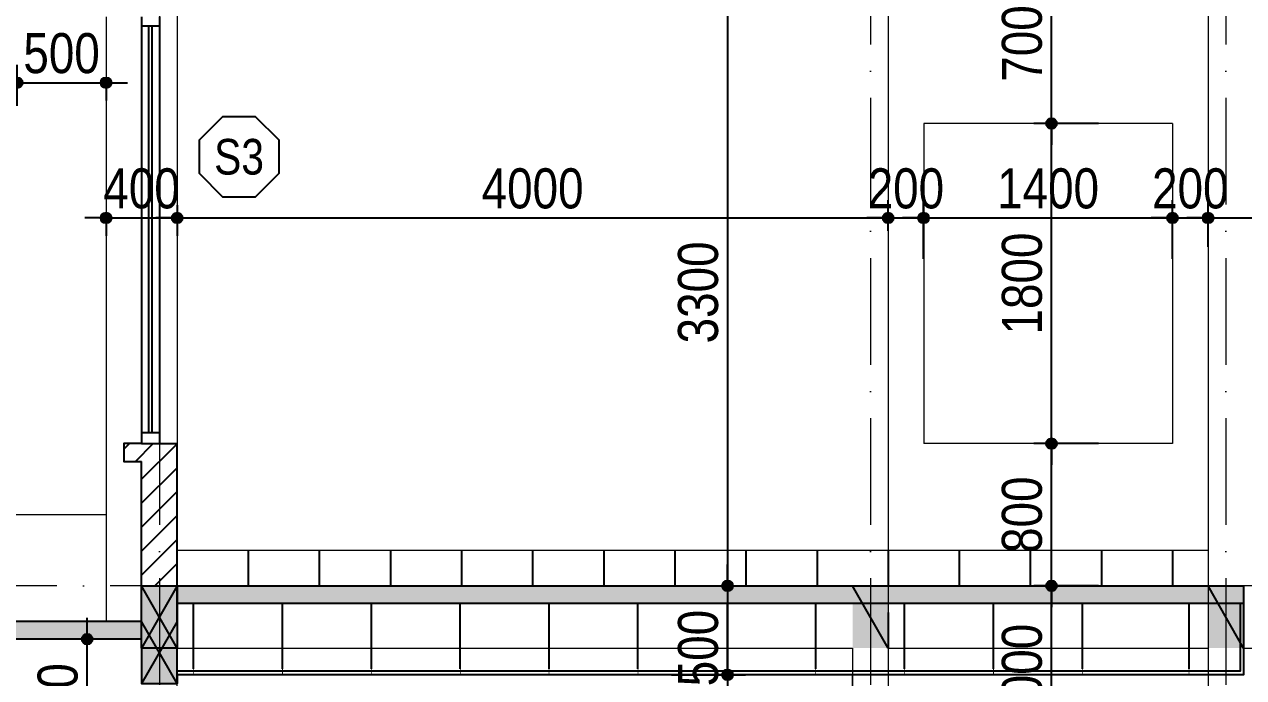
# Model space of a CAD drawing. Extents: x -1107188 to -523840, y 39692 to 514392.
# Drawn here: x -1051364 to -1044505, y 380781 to 384455 of the extents above; entities that cross this region are included whole.
import ezdxf
from ezdxf.enums import TextEntityAlignment as Align

# ---------------------------------------------------------------- set-up
doc = ezdxf.new("R2010")
doc.units = 0
doc.linetypes.add('ACAD_ISO10W100', pattern=[18, 12, -3, 0, -3])
doc.layers.get('DEFPOINTS').update_dxf_attribs({"linetype": 'CONTINUOUS'})
for name, color, linetype, lineweight in [('00-THEP', 1, 'CONTINUOUS', 18), ('NET-THAY', 2, 'CONTINUOUS', 13), ('TRUC', 24, 'CONTINUOUS', 0)]:
    doc.layers.add(name, color=color, linetype=linetype, lineweight=lineweight)
for name, color, linetype in [('009', 251, 'CONTINUOUS'), ('daucat', 220, 'CONTINUOUS'), ('DIM', 1, 'CONTINUOUS'), ('DOOR', 20, 'CONTINUOUS'), ('HACH', 8, 'CONTINUOUS'), ('TAGS', 60, 'CONTINUOUS'), ('TUONG', 131, 'CONTINUOUS')]:
    doc.layers.add(name, color=color, linetype=linetype)
doc.styles.add('HEL-CONDENSE', font='')
doc.styles.add('KICHTHUOC', font='', dxfattribs={"width": 0.8})
doc.styles.add('VNI-HELVE-CONDENSEN', font='')
doc.styles.get('HEL-CONDENSE').set_extended_font_data('VNI-Helve-Condense')
doc.styles.get('KICHTHUOC').set_extended_font_data('VNI-Helve-Condense')
doc.styles.get('VNI-HELVE-CONDENSEN').set_extended_font_data('VNI-Helve-Condense')
doc.dimstyles.new('D100', dxfattribs={"dimtxt": 225, "dimasz": 1.2, "dimexe": 100, "dimexo": 0, "dimgap": 50, "dimtad": 1, "dimdec": 0, "dimzin": 13, "dimdsep": 46, "dimtxsty": 'HEL-CONDENSE', "dimblk": 'D50', "dimcen": 0, "dimclrd": 1, "dimclre": 1, "dimclrt": 7, "dimadec": 0, "dimazin": 0, "dimtfac": 1, "dimtdec": 0, "dimtmove": 0, "dimatfit": 3, "dimldrblk": 'D50', "dimfxl": 1, "dimtolj": 1, "dimtzin": 13, "dimarcsym": 0})
doc.dimstyles.new('DIM 25', dxfattribs={"dimtxt": 2.5, "dimasz": 2.5, "dimexe": 1.25, "dimexo": 0.625, "dimtad": 1, "dimdec": 0, "dimtxsty": 'KICHTHUOC', "dimcen": 2.5, "dimclrd": 1, "dimclre": 1, "dimclrt": 2, "dimadec": 0, "dimazin": 0, "dimtfac": 1, "dimtdec": 0, "dimtix": 1, "dimtmove": 0, "dimatfit": 3, "dimfxl": 6, "dimfxlon": 1, "dimarcsym": 0})

# ---------------------------------------------------------------- blocks, each defined once
blk = doc.blocks.new('KH-CUADI')
at = {"layer": 'TAGS'}
blk.add_lwpolyline([(-124.3, 300), (-300, 124.3), (-300, -124.3), (-124.3, -300), (124.3, -300), (300, -124.3), (300, 124.3), (124.3, 300)], close=True, dxfattribs=at)
at = {"layer": 'TAGS', "style": 'VNI-HELVE-CONDENSEN'}
blk.add_attdef('D', text='', height=300, dxfattribs=at).set_placement((0, 0), align=Align.MIDDLE)
blk = doc.blocks.new('D50')
at = {"layer": 'DIM'}
blk.add_hatch(color=256, dxfattribs=at).paths.add_polyline_path([(25, 0, 1), (-25, 0, 1)])
blk.add_line((25, 0), (100, 0), dxfattribs=at)
blk.add_circle((0, 0), 25, dxfattribs=at)
blk = doc.blocks.new('*D1149')
at = {"layer": 'DEFPOINTS', "color": 0, "linetype": 'Continuous', "transparency": 16777216}
for p in [(-1051404.9, 384126.6), (-1053804.9, 383997.3), (-1051404.9, 383997.3)]:
    blk.add_point(p, dxfattribs=at)
at = {"layer": 'DIM', "color": 1, "linetype": 'Continuous', "lineweight": -2, "transparency": 16777216}
for p, q in [((-1053804.9, 383997.3), (-1053804.9, 384226.6)), ((-1051404.9, 383997.3), (-1051404.9, 384226.6)), ((-1053803.7, 384126.6), (-1051406.1, 384126.6))]:
    blk.add_line(p, q, dxfattribs=at)
at = {"layer": 'DIM', "color": 1, "linetype": 'Continuous', "lineweight": -2, "transparency": 16777216, "xscale": 1.199999999999999, "yscale": 1.199999999999999, "zscale": 1.199999999999999, "rotation": 180}
blk.add_blockref('D50', (-1053804.9, 384126.6), dxfattribs=at)
at = {"layer": 'DIM', "color": 1, "linetype": 'Continuous', "lineweight": -2, "transparency": 16777216, "xscale": 1.199999999999999, "yscale": 1.199999999999999, "zscale": 1.199999999999999}
blk.add_blockref('D50', (-1051404.9, 384126.6), dxfattribs=at)
at = {"layer": 'DIM', "color": 7, "linetype": 'Continuous', "transparency": 16777216, "insert": (-1052604.9, 384291.5), "char_height": 225, "attachment_point": 5, "style": 'HEL-CONDENSE'}
blk.add_mtext('\\A1;2400', dxfattribs=at)
blk = doc.blocks.new('*D1150')
at = {"layer": 'DEFPOINTS', "color": 0, "linetype": 'Continuous', "transparency": 16777216}
for p in [(-1050904.9, 384153.7), (-1050904.9, 384126.6), (-1051404.9, 383997.3)]:
    blk.add_point(p, dxfattribs=at)
at = {"layer": 'DIM', "color": 1, "linetype": 'Continuous', "lineweight": -2, "transparency": 16777216}
for p, q in [((-1051404.9, 383997.3), (-1051404.9, 384226.6)), ((-1051403.7, 384126.6), (-1050906.1, 384126.6)), ((-1050904.9, 384153.7), (-1050904.9, 384026.6))]:
    blk.add_line(p, q, dxfattribs=at)
at = {"layer": 'DIM', "color": 1, "linetype": 'Continuous', "lineweight": -2, "transparency": 16777216, "xscale": 1.199999999999999, "yscale": 1.199999999999999, "zscale": 1.199999999999999, "rotation": 180}
blk.add_blockref('D50', (-1051404.9, 384126.6), dxfattribs=at)
at = {"layer": 'DIM', "color": 1, "linetype": 'Continuous', "lineweight": -2, "transparency": 16777216, "xscale": 1.199999999999999, "yscale": 1.199999999999999, "zscale": 1.199999999999999}
blk.add_blockref('D50', (-1050904.9, 384126.6), dxfattribs=at)
at = {"layer": 'DIM', "color": 7, "linetype": 'Continuous', "transparency": 16777216, "insert": (-1051154.9, 384291.5), "char_height": 225, "attachment_point": 5, "style": 'HEL-CONDENSE'}
blk.add_mtext('\\A1;500', dxfattribs=at)
blk = doc.blocks.new('*D1151')
at = {"layer": 'DEFPOINTS', "color": 0, "linetype": 'Continuous', "transparency": 16777216}
for p in [(-1050504.9, 383438.4), (-1050904.9, 383393.2), (-1050504.9, 383366.1)]:
    blk.add_point(p, dxfattribs=at)
at = {"layer": 'DIM', "color": 1, "linetype": 'Continuous', "lineweight": -2, "transparency": 16777216}
for p, q in [((-1050504.9, 383438.4), (-1050504.9, 383266.1)), ((-1050904.9, 383393.2), (-1050904.9, 383266.1)), ((-1050903.7, 383366.1), (-1050506.1, 383366.1))]:
    blk.add_line(p, q, dxfattribs=at)
at = {"layer": 'DIM', "color": 1, "linetype": 'Continuous', "lineweight": -2, "transparency": 16777216, "xscale": 1.199999999999999, "yscale": 1.199999999999999, "zscale": 1.199999999999999, "rotation": 180}
blk.add_blockref('D50', (-1050904.9, 383366.1), dxfattribs=at)
at = {"layer": 'DIM', "color": 1, "linetype": 'Continuous', "lineweight": -2, "transparency": 16777216, "xscale": 1.199999999999999, "yscale": 1.199999999999999, "zscale": 1.199999999999999}
blk.add_blockref('D50', (-1050504.9, 383366.1), dxfattribs=at)
at = {"layer": 'DIM', "color": 7, "linetype": 'Continuous', "transparency": 16777216, "insert": (-1050704.9, 383531), "char_height": 225, "attachment_point": 5, "style": 'HEL-CONDENSE'}
blk.add_mtext('\\A1;400', dxfattribs=at)
blk = doc.blocks.new('*D1152')
at = {"layer": 'DEFPOINTS', "color": 0, "linetype": 'Continuous', "transparency": 16777216}
for p in [(-1050504.9, 383438.4), (-1046504.9, 383366.1), (-1046504.9, 383294.5)]:
    blk.add_point(p, dxfattribs=at)
at = {"layer": 'DIM', "color": 1, "linetype": 'Continuous', "lineweight": -2, "transparency": 16777216}
for p, q in [((-1050504.9, 383438.4), (-1050504.9, 383266.1)), ((-1046504.9, 383294.5), (-1046504.9, 383466.1)), ((-1050503.7, 383366.1), (-1046506.1, 383366.1))]:
    blk.add_line(p, q, dxfattribs=at)
at = {"layer": 'DIM', "color": 1, "linetype": 'Continuous', "lineweight": -2, "transparency": 16777216, "xscale": 1.199999999999999, "yscale": 1.199999999999999, "zscale": 1.199999999999999, "rotation": 180}
blk.add_blockref('D50', (-1050504.9, 383366.1), dxfattribs=at)
at = {"layer": 'DIM', "color": 1, "linetype": 'Continuous', "lineweight": -2, "transparency": 16777216, "xscale": 1.199999999999999, "yscale": 1.199999999999999, "zscale": 1.199999999999999}
blk.add_blockref('D50', (-1046504.9, 383366.1), dxfattribs=at)
at = {"layer": 'DIM', "color": 7, "linetype": 'Continuous', "transparency": 16777216, "insert": (-1048504.9, 383531), "char_height": 225, "attachment_point": 5, "style": 'HEL-CONDENSE'}
blk.add_mtext('\\A1;4000', dxfattribs=at)
blk = doc.blocks.new('*D1153')
at = {"layer": 'DEFPOINTS', "color": 0, "linetype": 'Continuous', "transparency": 16777216}
for p in [(-1046304.9, 383366.1), (-1046504.9, 383294.5), (-1046304.9, 383136.8)]:
    blk.add_point(p, dxfattribs=at)
at = {"layer": 'DIM', "color": 1, "linetype": 'Continuous', "lineweight": -2, "transparency": 16777216}
for p, q in [((-1046504.9, 383294.5), (-1046504.9, 383466.1)), ((-1046304.9, 383136.8), (-1046304.9, 383466.1)), ((-1046503.7, 383366.1), (-1046306.1, 383366.1))]:
    blk.add_line(p, q, dxfattribs=at)
at = {"layer": 'DIM', "color": 1, "linetype": 'Continuous', "lineweight": -2, "transparency": 16777216, "xscale": 1.199999999999999, "yscale": 1.199999999999999, "zscale": 1.199999999999999, "rotation": 180}
blk.add_blockref('D50', (-1046504.9, 383366.1), dxfattribs=at)
at = {"layer": 'DIM', "color": 1, "linetype": 'Continuous', "lineweight": -2, "transparency": 16777216, "xscale": 1.199999999999999, "yscale": 1.199999999999999, "zscale": 1.199999999999999}
blk.add_blockref('D50', (-1046304.9, 383366.1), dxfattribs=at)
at = {"layer": 'DIM', "color": 7, "linetype": 'Continuous', "transparency": 16777216, "insert": (-1046404.9, 383531), "char_height": 225, "attachment_point": 5, "style": 'HEL-CONDENSE'}
blk.add_mtext('\\A1;200', dxfattribs=at)
blk = doc.blocks.new('*D1154')
at = {"layer": 'DEFPOINTS', "color": 0, "linetype": 'Continuous', "transparency": 16777216}
for p in [(-1044904.9, 383366.1), (-1046304.9, 383136.8), (-1044904.9, 383136.8)]:
    blk.add_point(p, dxfattribs=at)
at = {"layer": 'DIM', "color": 1, "linetype": 'Continuous', "lineweight": -2, "transparency": 16777216}
for p, q in [((-1046304.9, 383136.8), (-1046304.9, 383466.1)), ((-1044904.9, 383136.8), (-1044904.9, 383466.1)), ((-1046303.7, 383366.1), (-1044906.1, 383366.1))]:
    blk.add_line(p, q, dxfattribs=at)
at = {"layer": 'DIM', "color": 1, "linetype": 'Continuous', "lineweight": -2, "transparency": 16777216, "xscale": 1.199999999999999, "yscale": 1.199999999999999, "zscale": 1.199999999999999, "rotation": 180}
blk.add_blockref('D50', (-1046304.9, 383366.1), dxfattribs=at)
at = {"layer": 'DIM', "color": 1, "linetype": 'Continuous', "lineweight": -2, "transparency": 16777216, "xscale": 1.199999999999999, "yscale": 1.199999999999999, "zscale": 1.199999999999999}
blk.add_blockref('D50', (-1044904.9, 383366.1), dxfattribs=at)
at = {"layer": 'DIM', "color": 7, "linetype": 'Continuous', "transparency": 16777216, "insert": (-1045604.9, 383531), "char_height": 225, "attachment_point": 5, "style": 'HEL-CONDENSE'}
blk.add_mtext('\\A1;1400', dxfattribs=at)
blk = doc.blocks.new('*D1155')
at = {"layer": 'DEFPOINTS', "color": 0, "linetype": 'Continuous', "transparency": 16777216}
for p in [(-1044704.9, 383366.1), (-1044704.9, 383204.1), (-1044904.9, 383136.8)]:
    blk.add_point(p, dxfattribs=at)
at = {"layer": 'DIM', "color": 1, "linetype": 'Continuous', "lineweight": -2, "transparency": 16777216}
for p, q in [((-1044904.9, 383136.8), (-1044904.9, 383466.1)), ((-1044704.9, 383204.1), (-1044704.9, 383466.1)), ((-1044903.7, 383366.1), (-1044706.1, 383366.1))]:
    blk.add_line(p, q, dxfattribs=at)
at = {"layer": 'DIM', "color": 1, "linetype": 'Continuous', "lineweight": -2, "transparency": 16777216, "xscale": 1.199999999999999, "yscale": 1.199999999999999, "zscale": 1.199999999999999, "rotation": 180}
blk.add_blockref('D50', (-1044904.9, 383366.1), dxfattribs=at)
at = {"layer": 'DIM', "color": 1, "linetype": 'Continuous', "lineweight": -2, "transparency": 16777216, "xscale": 1.199999999999999, "yscale": 1.199999999999999, "zscale": 1.199999999999999}
blk.add_blockref('D50', (-1044704.9, 383366.1), dxfattribs=at)
at = {"layer": 'DIM', "color": 7, "linetype": 'Continuous', "transparency": 16777216, "insert": (-1044804.9, 383531), "char_height": 225, "attachment_point": 5, "style": 'HEL-CONDENSE'}
blk.add_mtext('\\A1;200', dxfattribs=at)
blk = doc.blocks.new('*D1156')
at = {"layer": 'DEFPOINTS', "color": 0, "linetype": 'Continuous', "transparency": 16777216}
for p in [(-1040704.9, 383366.1), (-1044704.9, 383204.1), (-1040704.9, 382959.4)]:
    blk.add_point(p, dxfattribs=at)
at = {"layer": 'DIM', "color": 1, "linetype": 'Continuous', "lineweight": -2, "transparency": 16777216}
for p, q in [((-1044704.9, 383204.1), (-1044704.9, 383466.1)), ((-1040704.9, 382959.4), (-1040704.9, 383466.1)), ((-1044703.7, 383366.1), (-1040706.1, 383366.1))]:
    blk.add_line(p, q, dxfattribs=at)
at = {"layer": 'DIM', "color": 1, "linetype": 'Continuous', "lineweight": -2, "transparency": 16777216, "xscale": 1.199999999999999, "yscale": 1.199999999999999, "zscale": 1.199999999999999, "rotation": 180}
blk.add_blockref('D50', (-1044704.9, 383366.1), dxfattribs=at)
at = {"layer": 'DIM', "color": 1, "linetype": 'Continuous', "lineweight": -2, "transparency": 16777216, "xscale": 1.199999999999999, "yscale": 1.199999999999999, "zscale": 1.199999999999999}
blk.add_blockref('D50', (-1040704.9, 383366.1), dxfattribs=at)
at = {"layer": 'DIM', "color": 7, "linetype": 'Continuous', "transparency": 16777216, "insert": (-1042704.9, 383531), "char_height": 225, "attachment_point": 5, "style": 'HEL-CONDENSE'}
blk.add_mtext('\\A1;4000', dxfattribs=at)
blk = doc.blocks.new('*D1310')
at = {"layer": 'DEFPOINTS', "color": 0, "linetype": 'Continuous', "transparency": 16777216}
for p in [(-1045586, 381297.3), (-1045321.7, 381297.3), (-1045321.7, 380297.3)]:
    blk.add_point(p, dxfattribs=at)
at = {"layer": 'DIM', "color": 1, "linetype": 'Continuous', "lineweight": -2, "transparency": 16777216}
for p, q in [((-1045321.7, 381297.3), (-1045686, 381297.3)), ((-1045586, 380298.5), (-1045586, 381296.1)), ((-1045321.7, 380297.3), (-1045686, 380297.3))]:
    blk.add_line(p, q, dxfattribs=at)
at = {"layer": 'DIM', "color": 1, "linetype": 'Continuous', "lineweight": -2, "transparency": 16777216, "xscale": 1.199999999999999, "yscale": 1.199999999999999, "zscale": 1.199999999999999}
for p, rotation in [((-1045586, 381297.3), 90), ((-1045586, 380297.3), 270)]:
    blk.add_blockref('D50', p, dxfattribs=dict(at, rotation=rotation))
at = {"layer": 'DIM', "color": 7, "linetype": 'Continuous', "transparency": 16777216, "insert": (-1045750.9, 380797.3), "char_height": 225, "attachment_point": 5, "rotation": 90, "style": 'HEL-CONDENSE'}
blk.add_mtext('\\A1;1000', dxfattribs=at)
blk = doc.blocks.new('*D1311')
at = {"layer": 'DEFPOINTS', "color": 0, "linetype": 'Continuous', "transparency": 16777216}
for p in [(-1045586, 382097.3), (-1045321.7, 382097.3), (-1045321.7, 381297.3)]:
    blk.add_point(p, dxfattribs=at)
at = {"layer": 'DIM', "color": 1, "linetype": 'Continuous', "lineweight": -2, "transparency": 16777216}
for p, q in [((-1045321.7, 382097.3), (-1045686, 382097.3)), ((-1045586, 381298.5), (-1045586, 382096.1)), ((-1045321.7, 381297.3), (-1045686, 381297.3))]:
    blk.add_line(p, q, dxfattribs=at)
at = {"layer": 'DIM', "color": 1, "linetype": 'Continuous', "lineweight": -2, "transparency": 16777216, "xscale": 1.199999999999999, "yscale": 1.199999999999999, "zscale": 1.199999999999999}
for p, rotation in [((-1045586, 382097.3), 90), ((-1045586, 381297.3), 270)]:
    blk.add_blockref('D50', p, dxfattribs=dict(at, rotation=rotation))
at = {"layer": 'DIM', "color": 7, "linetype": 'Continuous', "transparency": 16777216, "insert": (-1045750.9, 381697.3), "char_height": 225, "attachment_point": 5, "rotation": 90, "style": 'HEL-CONDENSE'}
blk.add_mtext('\\A1;800', dxfattribs=at)
blk = doc.blocks.new('*D1312')
at = {"layer": 'DEFPOINTS', "color": 0, "linetype": 'Continuous', "transparency": 16777216}
for p in [(-1045586, 383897.3), (-1045321.7, 383897.3), (-1045321.7, 382097.3)]:
    blk.add_point(p, dxfattribs=at)
at = {"layer": 'DIM', "color": 1, "linetype": 'Continuous', "lineweight": -2, "transparency": 16777216}
for p, q in [((-1045321.7, 383897.3), (-1045686, 383897.3)), ((-1045586, 382098.5), (-1045586, 383896.1)), ((-1045321.7, 382097.3), (-1045686, 382097.3))]:
    blk.add_line(p, q, dxfattribs=at)
at = {"layer": 'DIM', "color": 1, "linetype": 'Continuous', "lineweight": -2, "transparency": 16777216, "xscale": 1.199999999999999, "yscale": 1.199999999999999, "zscale": 1.199999999999999}
for p, rotation in [((-1045586, 383897.3), 90), ((-1045586, 382097.3), 270)]:
    blk.add_blockref('D50', p, dxfattribs=dict(at, rotation=rotation))
at = {"layer": 'DIM', "color": 7, "linetype": 'Continuous', "transparency": 16777216, "insert": (-1045750.9, 382997.3), "char_height": 225, "attachment_point": 5, "rotation": 90, "style": 'HEL-CONDENSE'}
blk.add_mtext('\\A1;1800', dxfattribs=at)
blk = doc.blocks.new('*D1323')
at = {"layer": 'DEFPOINTS', "color": 0, "linetype": 'Continuous', "transparency": 16777216}
for p in [(-1045586, 384597.3), (-1045327.7, 384597.3), (-1045321.7, 383897.3)]:
    blk.add_point(p, dxfattribs=at)
at = {"layer": 'DOOR', "color": 1, "linetype": 'Continuous', "lineweight": -2, "transparency": 16777216}
for p, q in [((-1045327.7, 384597.3), (-1045686, 384597.3)), ((-1045586, 383898.5), (-1045586, 384596.1)), ((-1045321.7, 383897.3), (-1045686, 383897.3))]:
    blk.add_line(p, q, dxfattribs=at)
at = {"layer": 'DOOR', "color": 1, "linetype": 'Continuous', "lineweight": -2, "transparency": 16777216, "xscale": 1.199999999999999, "yscale": 1.199999999999999, "zscale": 1.199999999999999}
for p, rotation in [((-1045586, 384597.3), 90), ((-1045586, 383897.3), 270)]:
    blk.add_blockref('D50', p, dxfattribs=dict(at, rotation=rotation))
at = {"layer": 'DOOR', "color": 7, "linetype": 'Continuous', "transparency": 16777216, "insert": (-1045750.9, 384347.3), "char_height": 225, "attachment_point": 5, "rotation": 90, "style": 'HEL-CONDENSE'}
blk.add_mtext('\\A1;700', dxfattribs=at)
blk = doc.blocks.new('*D1325')
at = {"layer": 'DEFPOINTS', "color": 0, "linetype": 'Continuous', "transparency": 16777216}
for p in [(-1047723, 384597.3), (-1047723, 381297.3), (-1047408, 381297.3)]:
    blk.add_point(p, dxfattribs=at)
at = {"layer": 'DOOR', "color": 1, "linetype": 'Continuous', "lineweight": -2, "transparency": 16777216}
for p, q in [((-1047723, 384597.3), (-1047308, 384597.3)), ((-1047408, 384596.1), (-1047408, 381298.5)), ((-1047723, 381297.3), (-1047308, 381297.3))]:
    blk.add_line(p, q, dxfattribs=at)
at = {"layer": 'DOOR', "color": 1, "linetype": 'Continuous', "lineweight": -2, "transparency": 16777216, "xscale": 1.199999999999999, "yscale": 1.199999999999999, "zscale": 1.199999999999999}
for p, rotation in [((-1047408, 384597.3), 90), ((-1047408, 381297.3), 270)]:
    blk.add_blockref('D50', p, dxfattribs=dict(at, rotation=rotation))
at = {"layer": 'DOOR', "color": 7, "linetype": 'Continuous', "transparency": 16777216, "insert": (-1047572.9, 382947.3), "char_height": 225, "attachment_point": 5, "rotation": 90, "style": 'HEL-CONDENSE'}
blk.add_mtext('\\A1;3300', dxfattribs=at)
blk = doc.blocks.new('*D1326')
at = {"layer": 'DEFPOINTS', "color": 0, "linetype": 'Continuous', "transparency": 16777216}
for p in [(-1047723, 381297.3), (-1047723, 380797.3), (-1047408, 380797.3)]:
    blk.add_point(p, dxfattribs=at)
at = {"layer": 'DOOR', "color": 1, "linetype": 'Continuous', "lineweight": -2, "transparency": 16777216}
for p, q in [((-1047723, 381297.3), (-1047308, 381297.3)), ((-1047408, 381296.1), (-1047408, 380798.5)), ((-1047723, 380797.3), (-1047308, 380797.3))]:
    blk.add_line(p, q, dxfattribs=at)
at = {"layer": 'DOOR', "color": 1, "linetype": 'Continuous', "lineweight": -2, "transparency": 16777216, "xscale": 1.199999999999999, "yscale": 1.199999999999999, "zscale": 1.199999999999999}
for p, rotation in [((-1047408, 381297.3), 90), ((-1047408, 380797.3), 270)]:
    blk.add_blockref('D50', p, dxfattribs=dict(at, rotation=rotation))
at = {"layer": 'DOOR', "color": 7, "linetype": 'Continuous', "transparency": 16777216, "insert": (-1047572.9, 380947.3), "char_height": 225, "attachment_point": 5, "rotation": 90, "style": 'HEL-CONDENSE'}
blk.add_mtext('\\A1;500', dxfattribs=at)
blk = doc.blocks.new('*D1327')
at = {"layer": 'DEFPOINTS', "color": 0, "linetype": 'Continuous', "transparency": 16777216}
for p in [(-1047723, 380797.3), (-1047723, 378897.3), (-1047408, 378897.3)]:
    blk.add_point(p, dxfattribs=at)
at = {"layer": 'DOOR', "color": 1, "linetype": 'Continuous', "lineweight": -2, "transparency": 16777216}
for p, q in [((-1047723, 380797.3), (-1047308, 380797.3)), ((-1047408, 380796.1), (-1047408, 378898.5)), ((-1047723, 378897.3), (-1047308, 378897.3))]:
    blk.add_line(p, q, dxfattribs=at)
at = {"layer": 'DOOR', "color": 1, "linetype": 'Continuous', "lineweight": -2, "transparency": 16777216, "xscale": 1.199999999999999, "yscale": 1.199999999999999, "zscale": 1.199999999999999}
for p, rotation in [((-1047408, 380797.3), 90), ((-1047408, 378897.3), 270)]:
    blk.add_blockref('D50', p, dxfattribs=dict(at, rotation=rotation))
at = {"layer": 'DOOR', "color": 7, "linetype": 'Continuous', "transparency": 16777216, "insert": (-1047572.9, 379847.3), "char_height": 225, "attachment_point": 5, "rotation": 90, "style": 'HEL-CONDENSE'}
blk.add_mtext('\\A1;1900', dxfattribs=at)
blk = doc.blocks.new('*D1333')
at = {"layer": 'DEFPOINTS', "color": 0, "linetype": 'Continuous', "transparency": 16777216}
for p in [(-1051010.9, 380997.3), (-1050704.9, 380997.3), (-1050704.9, 380297.3)]:
    blk.add_point(p, dxfattribs=at)
at = {"layer": 'DIM', "color": 1, "linetype": 'Continuous', "lineweight": -2, "transparency": 16777216}
for p, q in [((-1050704.9, 380997.3), (-1051110.9, 380997.3)), ((-1051010.9, 380298.5), (-1051010.9, 380996.1)), ((-1050704.9, 380297.3), (-1051110.9, 380297.3))]:
    blk.add_line(p, q, dxfattribs=at)
at = {"layer": 'DIM', "color": 1, "linetype": 'Continuous', "lineweight": -2, "transparency": 16777216, "xscale": 1.199999999999999, "yscale": 1.199999999999999, "zscale": 1.199999999999999}
for p, rotation in [((-1051010.9, 380997.3), 90), ((-1051010.9, 380297.3), 270)]:
    blk.add_blockref('D50', p, dxfattribs=dict(at, rotation=rotation))
at = {"layer": 'DIM', "color": 7, "linetype": 'Continuous', "transparency": 16777216, "insert": (-1051175.8, 380647.3), "char_height": 225, "attachment_point": 5, "rotation": 90, "style": 'HEL-CONDENSE'}
blk.add_mtext('\\A1;700', dxfattribs=at)
blk = doc.blocks.new('*D1350')
at = {"layer": '00-THEP', "color": 1, "lineweight": -2, "transparency": 16777216}
for p, q in [((-1039612.4, 381297.3), (-1039431.1, 381297.3)), ((-1039462.4, 374909.8), (-1039462.4, 381234.8)), ((-1039612.4, 374847.3), (-1039431.1, 374847.3))]:
    blk.add_line(p, q, dxfattribs=at)
at = {"layer": '00-THEP', "color": 1, "transparency": 16777216}
for points in [[(-1039472.8, 381234.8), (-1039451.9, 381234.8), (-1039462.4, 381297.3)], [(-1039472.8, 374909.8), (-1039451.9, 374909.8), (-1039462.4, 374847.3)]]:
    blk.add_solid(points, dxfattribs=at)
at = {"layer": 'DEFPOINTS', "color": 0, "transparency": 16777216}
for p in [(-1044786.3, 381297.3), (-1039462.4, 381297.3), (-1040118.4, 374847.3)]:
    blk.add_point(p, dxfattribs=at)
at = {"layer": '00-THEP', "color": 2, "transparency": 16777216, "insert": (-1039509.9, 378072.3), "char_height": 62.5, "attachment_point": 5, "rotation": 90, "style": 'KICHTHUOC'}
blk.add_mtext('6450', dxfattribs=at)

msp = doc.modelspace()

# ---------------------------------------------------------------- hatches: boundary and pattern name
at = {"layer": '009'}
h = msp.add_hatch(dxfattribs=at)
h.set_pattern_fill('ANSI31', color=256, scale=30, style=0)
h.set_pattern_definition([(45, (-2381730.1, 168509.04), (-67.351921, 67.351921), [])])
h.paths.add_polyline_path([(-1050604.886, 381297.327), (-1050504.886, 381297.327), (-1050504.886, 382097.327), (-1050604.886, 382097.327)])
h.paths.add_polyline_path([(-1050704.886, 381297.327), (-1050604.886, 381297.327), (-1050604.886, 382097.327), (-1050704.886, 382097.327), (-1050804.886, 382097.327), (-1050804.886, 381997.327), (-1050704.886, 381997.327)])
at = {"layer": 'TUONG'}
h = msp.add_hatch(color=4, dxfattribs=at)
h.paths.add_polyline_path([(-1050704.886, 381097.327), (-1052604.886, 381097.327), (-1052604.886, 380997.327), (-1050704.886, 380997.327)])
h.paths.add_polyline_path([(-1052604.886, 381097.327), (-1054604.886, 381097.327), (-1054604.886, 380997.327), (-1052604.886, 380997.327)])
h.paths.add_polyline_path([(-1054604.886, 381097.327), (-1055504.886, 381097.327), (-1055504.886, 380997.327), (-1054604.886, 380997.327)])
h.paths.add_polyline_path([(-1055504.886, 381097.327), (-1056154.886, 381097.327), (-1056154.886, 381197.327), (-1056254.886, 381197.327), (-1056254.886, 380997.327), (-1055504.886, 380997.327)])
h.paths.add_polyline_path([(-1056154.886, 381297.327), (-1056254.886, 381297.327), (-1056254.886, 381197.327), (-1056154.886, 381197.327)])
h.paths.add_polyline_path([(-1056154.886, 381697.327), (-1056254.886, 381697.327), (-1056254.886, 381297.327), (-1056154.886, 381297.327)])
msp.add_hatch(color=4, dxfattribs=at).paths.add_polyline_path([(-1044604.886, 381197.327), (-1044604.886, 381297.327), (-1050504.886, 381297.327), (-1050504.886, 381197.327)])

# ---------------------------------------------------------------- linework, layer by layer
at = {"layer": 'daucat', "const_width": 4}
for points in [[(-1050412.087, 380897.327), (-1050412.087, 380797.327), (-1050442.087, 380797.327)], [(-1050412.087, 380897.327), (-1050412.087, 380797.327), (-1050382.087, 380797.327)], [(-1049912.087, 380897.327), (-1049912.087, 380797.327), (-1049942.087, 380797.327)], [(-1049912.087, 380897.327), (-1049912.087, 380797.327), (-1049882.087, 380797.327)], [(-1049412.087, 380897.327), (-1049412.087, 380797.327), (-1049442.087, 380797.327)], [(-1049412.087, 380897.327), (-1049412.087, 380797.327), (-1049382.087, 380797.327)], [(-1048912.087, 380897.327), (-1048912.087, 380797.327), (-1048942.087, 380797.327)], [(-1048912.087, 380897.327), (-1048912.087, 380797.327), (-1048882.087, 380797.327)], [(-1048412.087, 380897.327), (-1048412.087, 380797.327), (-1048442.087, 380797.327)], [(-1048412.087, 380897.327), (-1048412.087, 380797.327), (-1048382.087, 380797.327)], [(-1047912.087, 380897.327), (-1047912.087, 380797.327), (-1047942.087, 380797.327)], [(-1047912.087, 380897.327), (-1047912.087, 380797.327), (-1047882.087, 380797.327)], [(-1047408.036, 380897.327), (-1047408.036, 380797.327), (-1047438.036, 380797.327)], [(-1047408.036, 380897.327), (-1047408.036, 380797.327), (-1047378.036, 380797.327)], [(-1046912.087, 380897.327), (-1046912.087, 380797.327), (-1046942.087, 380797.327)], [(-1046912.087, 380897.327), (-1046912.087, 380797.327), (-1046882.087, 380797.327)], [(-1046412.087, 380897.327), (-1046412.087, 380797.327), (-1046442.087, 380797.327)], [(-1046412.087, 380897.327), (-1046412.087, 380797.327), (-1046382.087, 380797.327)], [(-1045912.087, 380897.327), (-1045912.087, 380797.327), (-1045942.087, 380797.327)], [(-1045912.087, 380897.327), (-1045912.087, 380797.327), (-1045882.087, 380797.327)], [(-1045412.087, 380897.327), (-1045412.087, 380797.327), (-1045442.087, 380797.327)], [(-1045412.087, 380897.327), (-1045412.087, 380797.327), (-1045382.087, 380797.327)], [(-1044812.087, 380897.327), (-1044812.087, 380797.327), (-1044842.087, 380797.327)], [(-1044812.087, 380897.327), (-1044812.087, 380797.327), (-1044782.087, 380797.327)]]:
    msp.add_lwpolyline(points, dxfattribs=at)
at = {"layer": 'DOOR'}
for p, q in [((-1050704.886, 384497.327), (-1050704.886, 382097.327)), ((-1050604.886, 384497.327), (-1050604.886, 382097.327)), ((-1050704.886, 384447.327), (-1050604.886, 384447.327)), ((-1050604.886, 382157.327), (-1050704.886, 382157.327)), ((-1050104.886, 381497.327), (-1050104.886, 381297.327)), ((-1049704.886, 381497.327), (-1049704.886, 381297.327)), ((-1049304.886, 381497.327), (-1049304.886, 381297.327)), ((-1048904.886, 381497.327), (-1048904.886, 381297.327)), ((-1048504.886, 381497.327), (-1048504.886, 381297.327)), ((-1048104.886, 381497.327), (-1048104.886, 381297.327)), ((-1047704.886, 381497.327), (-1047704.886, 381297.327)), ((-1047304.886, 381497.327), (-1047304.886, 381297.327)), ((-1046904.886, 381497.327), (-1046904.886, 381297.327)), ((-1046504.886, 381497.327), (-1046504.886, 381297.327)), ((-1046104.886, 381497.327), (-1046104.886, 381297.327)), ((-1045704.886, 381497.327), (-1045704.886, 381297.327)), ((-1045304.886, 381497.327), (-1045304.886, 381297.327)), ((-1044904.886, 381497.327), (-1044904.886, 381297.327))]:
    msp.add_line(p, q, dxfattribs=at)
at = {"layer": 'DOOR', "color": 251}
for p, q in [((-1050664.886, 382157.327), (-1050664.886, 384447.327)), ((-1050644.886, 382157.327), (-1050644.886, 384447.327))]:
    msp.add_line(p, q, dxfattribs=at)
at = {"layer": 'DOOR'}
for points in [[(-1044504.886, 381197.327), (-1044504.886, 380797.327), (-1050504.886, 380797.327)], [(-1044524.886, 381197.327), (-1044524.886, 380817.327), (-1050504.886, 380817.327)]]:
    msp.add_lwpolyline(points, dxfattribs=at)
at = {"layer": 'HACH'}
for points in [[(-1050412.087, 380830.917), (-1050412.087, 381197.327)], [(-1049912.087, 380830.917), (-1049912.087, 381197.327)], [(-1049412.087, 380830.917), (-1049412.087, 381197.327)], [(-1048912.087, 380830.917), (-1048912.087, 381197.327)], [(-1048412.087, 380830.917), (-1048412.087, 381197.327)], [(-1047912.087, 380830.917), (-1047912.087, 381197.327)], [(-1047408.036, 380830.917), (-1047408.036, 381197.327)], [(-1046912.087, 380830.917), (-1046912.087, 381197.327)], [(-1046412.087, 380830.917), (-1046412.087, 381197.327)], [(-1045912.087, 380830.917), (-1045912.087, 381197.327)], [(-1045412.087, 380830.917), (-1045412.087, 381197.327)], [(-1044812.087, 380830.917), (-1044812.087, 381197.327)]]:
    msp.add_lwpolyline(points, dxfattribs=at)
at = {"layer": 'NET-THAY'}
for p, q in [((-1046504.886, 384897.327), (-1046504.886, 377697.327)), ((-1044704.886, 384897.327), (-1044704.886, 377697.327)), ((-1050504.886, 384697.327), (-1050504.886, 382097.327)), ((-1050904.886, 384497.327), (-1050904.886, 381097.327)), ((-1044904.886, 383897.327), (-1046304.886, 383897.327)), ((-1046304.886, 383897.327), (-1046304.886, 382097.327)), ((-1044904.886, 383897.327), (-1044904.886, 382097.327)), ((-1044904.886, 382097.327), (-1046304.886, 382097.327)), ((-1050504.886, 381497.327), (-1044704.886, 381497.327)), ((-1046504.886, 380947.327), (-1044704.886, 380947.327)), ((-1044504.886, 380947.327), (-1044261.136, 380947.327)), ((-1050504.886, 380797.327), (-1046704.886, 380797.327)), ((-1046704.886, 378897.327), (-1046704.886, 380797.327))]:
    msp.add_line(p, q, dxfattribs=at)
for points in [[(-1050904.886, 381697.327), (-1056154.886, 381697.327)], [(-1043804.886, 380977.327), (-1044104.886, 380977.327), (-1044104.886, 381137.327), (-1044404.886, 381137.327), (-1044404.886, 381297.327), (-1044504.886, 381297.327)]]:
    msp.add_lwpolyline(points, dxfattribs=at)
msp.add_lwpolyline([(-1050504.886, 380947.327), (-1046704.886, 380947.327), (-1046704.886, 378897.327), (-1050504.886, 378897.327)], close=True, dxfattribs=at)
at = {"layer": 'TRUC', "linetype": 'ACAD_ISO10W100', "ltscale": 50}
msp.add_line((-1038580.287, 381297.327), (-1059624.63, 381297.327), dxfattribs=at)
for points in [[(-1050604.886, 388541.509), (-1050604.886, 374289.137)], [(-1046604.886, 388541.509), (-1046604.886, 374289.137)], [(-1044604.886, 388541.509), (-1044604.886, 374289.137)]]:
    msp.add_lwpolyline(points, dxfattribs=at)
at = {"layer": 'TUONG', "color": 4}
for p, q in [((-1050704.886, 382097.327), (-1050504.886, 382097.327)), ((-1050504.886, 381097.327), (-1050504.886, 382097.327)), ((-1050704.886, 381097.327), (-1050704.886, 381997.327)), ((-1050504.886, 380947.327), (-1050704.886, 381297.327)), ((-1050504.886, 381297.327), (-1050704.886, 380947.327)), ((-1046504.886, 380947.327), (-1046704.886, 381297.327)), ((-1044504.886, 380947.327), (-1044704.886, 381297.327)), ((-1050504.886, 381147.327), (-1050504.886, 380947.327)), ((-1046504.886, 381147.327), (-1046504.886, 380947.327)), ((-1044504.886, 381147.327), (-1044504.886, 380947.327)), ((-1050504.886, 380747.327), (-1050704.886, 381097.327)), ((-1050504.886, 381097.327), (-1050704.886, 380747.327)), ((-1050504.886, 380797.327), (-1050504.886, 380747.327))]:
    msp.add_line(p, q, dxfattribs=at)
for points in [[(-1050704.886, 382097.327), (-1050804.886, 382097.327), (-1050804.886, 381997.327), (-1050704.886, 381997.327)], [(-1050704.886, 381097.327), (-1056154.886, 381097.327)], [(-1050704.886, 380997.327), (-1056254.886, 380997.327)], [(-1050704.886, 380947.327), (-1050704.886, 380747.327), (-1050504.886, 380747.327), (-1050504.886, 380947.327)]]:
    msp.add_lwpolyline(points, dxfattribs=at)
at = {"layer": 'TUONG', "color": 14}
msp.add_lwpolyline([(-1050704.886, 381297.327), (-1050504.886, 381297.327), (-1050504.886, 380947.327), (-1050704.886, 380947.327)], close=True, dxfattribs=at)
at = {"layer": 'TUONG', "color": 4}
msp.add_lwpolyline([(-1050504.886, 381297.327), (-1044504.886, 381297.327), (-1044504.886, 381197.327), (-1050504.886, 381197.327)], close=True, dxfattribs=at)
at = {"layer": 'TUONG'}
for points in [[(-1050704.886, 380947.327), (-1050504.886, 380947.327), (-1050704.886, 381297.327), (-1050504.886, 381297.327)], [(-1046704.886, 380947.327), (-1046504.886, 380947.327), (-1046704.886, 381297.327), (-1046504.886, 381297.327)], [(-1044704.886, 380947.327), (-1044504.886, 380947.327), (-1044704.886, 381297.327), (-1044504.886, 381297.327)], [(-1050704.886, 380747.327), (-1050504.886, 380747.327), (-1050704.886, 381097.327), (-1050504.886, 381097.327)]]:
    msp.add_trace(points, dxfattribs=at)

# ---------------------------------------------------------------- block references
at = {"layer": 'TAGS', "linetype": 'Continuous'}
ref = msp.add_blockref('KH-CUADI', (-1050156.369, 383710.473), dxfattribs=dict(at, xscale=0.75, yscale=0.75, zscale=0.75, rotation=180))
ref.add_attrib('D', 'S3', dxfattribs={"color": 7, "height": 200, "style": 'VNI-HELVE-CONDENSEN'}).set_placement((-1050156.369, 383710.473), align=Align.MIDDLE)

# ---------------------------------------------------------------- dimensions: what is measured, and where the dimension line sits
at = {"layer": '00-THEP'}
dim = msp.add_linear_dim(base=(-1039462.353, 381297.327), p1=(-1040118.365, 374847.327), p2=(-1044786.275, 381297.327), angle=90, dimstyle='DIM 25', override={"dimscale": 25, "dimfrac": 2}, dxfattribs=at)
dim.commit()
dim.dimension.update_dxf_attribs({"geometry": '*D1350', "text_midpoint": (-1039509.894, 378072.327)})
at = {"layer": 'DIM', "linetype": 'Continuous'}
for base, p1, p2, picture, middle in [((-1051404.886, 384126.631), (-1053804.886, 383997.327), (-1051404.886, 383997.327), '*D1149', (-1052604.886, 384291.531)), ((-1046504.886, 383366.101), (-1050504.886, 383438.412), (-1046504.886, 383294.472), '*D1152', (-1048504.886, 383531.001)), ((-1044904.886, 383366.101), (-1046304.886, 383136.797), (-1044904.886, 383136.797), '*D1154', (-1045604.886, 383531.001)), ((-1040704.886, 383366.101), (-1044704.886, 383204.082), (-1040704.886, 382959.375), '*D1156', (-1042704.886, 383531.001))]:
    dim = msp.add_linear_dim(base=base, p1=p1, p2=p2, dimstyle='D100', override={"dimtmove": 1}, dxfattribs=at)
    dim.commit()
    dim.dimension.update_dxf_attribs({"geometry": picture, "text_midpoint": middle})
for base, p1, p2, picture, middle in [((-1050904.886, 384126.631), (-1051404.886, 383997.327), (-1050904.886, 384153.748), '*D1150', (-1051154.886, 384126.631)), ((-1050504.886, 383366.101), (-1050904.886, 383393.218), (-1050504.886, 383438.412), '*D1151', (-1050704.886, 383366.101)), ((-1046304.886, 383366.101), (-1046504.886, 383294.472), (-1046304.886, 383136.797), '*D1153', (-1046404.886, 383366.101)), ((-1044704.886, 383366.101), (-1044904.886, 383136.797), (-1044704.886, 383204.082), '*D1155', (-1044804.886, 383366.101))]:
    dim = msp.add_linear_dim(base=base, p1=p1, p2=p2, dimstyle='D100', override={"dimtmove": 1}, dxfattribs=at)
    dim.commit()
    dim.dimension.update_dxf_attribs({"geometry": picture, "text_midpoint": middle, "dimtype": 160})
for base, p1, p2, picture, middle in [((-1045586.005, 383897.327), (-1045321.679, 382097.327), (-1045321.679, 383897.327), '*D1312', (-1045750.905, 382997.327)), ((-1045586.005, 382097.327), (-1045321.679, 381297.327), (-1045321.679, 382097.327), '*D1311', (-1045750.905, 381697.327)), ((-1045586.005, 381297.327), (-1045321.679, 380297.327), (-1045321.679, 381297.327), '*D1310', (-1045750.905, 380797.327)), ((-1051010.892, 380997.327), (-1050704.886, 380297.327), (-1050704.886, 380997.327), '*D1333', (-1051175.792, 380647.327))]:
    dim = msp.add_linear_dim(base=base, p1=p1, p2=p2, angle=90, dimstyle='D100', dxfattribs=at)
    dim.commit()
    dim.dimension.update_dxf_attribs({"geometry": picture, "text_midpoint": middle})
at = {"layer": 'DOOR', "linetype": 'Continuous'}
for base, p1, p2, picture, middle in [((-1047408.036, 381297.327), (-1047723.007, 384597.327), (-1047723.007, 381297.327), '*D1325', (-1047572.936, 382947.327)), ((-1047408.036, 378897.327), (-1047723.007, 380797.327), (-1047723.007, 378897.327), '*D1327', (-1047572.936, 379847.327))]:
    dim = msp.add_linear_dim(base=base, p1=p1, p2=p2, angle=90, dimstyle='D100', dxfattribs=at)
    dim.commit()
    dim.dimension.update_dxf_attribs({"geometry": picture, "text_midpoint": middle})
for base, p1, p2, picture, middle in [((-1045586.005, 384597.327), (-1045321.679, 383897.327), (-1045327.685, 384597.327), '*D1323', (-1045586.005, 384347.327)), ((-1047408.036, 380797.327), (-1047723.007, 381297.327), (-1047723.007, 380797.327), '*D1326', (-1047408.036, 380947.327))]:
    dim = msp.add_linear_dim(base=base, p1=p1, p2=p2, angle=90, dimstyle='D100', dxfattribs=at)
    dim.commit()
    dim.dimension.update_dxf_attribs({"geometry": picture, "text_midpoint": middle, "dimtype": 160})

doc.saveas('drawing.dxf')
